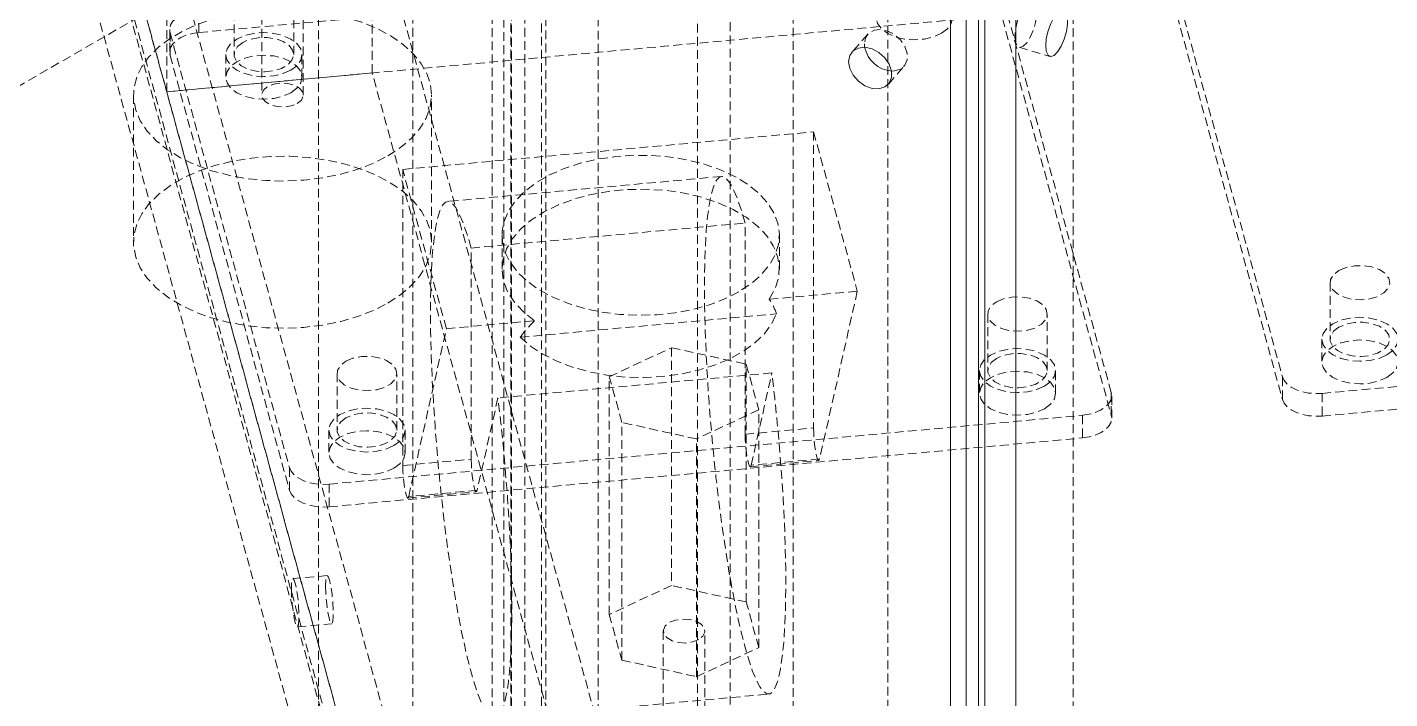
# Model space of a CAD drawing. Header units: millimetres. Extents: x 1529 to 6255, y 1713 to 5797.
# Drawn here: x 5682.3 to 5878.8, y 4221.7 to 4318.6 of the extents above; entities that cross this region are included whole.
import ezdxf

# ---------------------------------------------------------------- set-up
doc = ezdxf.new("R2010")
doc.units = ezdxf.units.MM
doc.linetypes.add('HIDDEN', pattern=[1.905, 1.27, -0.635])

msp = doc.modelspace()

# ---------------------------------------------------------------- linework, layer by layer
at = {"color": 7, "linetype": 'HIDDEN', "lineweight": 0}
for p, q in [((5751.999, 4102.614), (5751.999, 4670.927)), ((5752.111, 4671.334), (5752.111, 4103.021)), ((5757.049, 4103.473), (5757.049, 4671.785)), ((5778.944, 4165.406), (5778.944, 4671.662)), ((5749.314, 4668.952), (5749.314, 4162.697)), ((5756.454, 4669.616), (5756.454, 4101.304)), ((5783.637, 4654.556), (5783.637, 4148.301)), ((5754.007, 4651.847), (5754.007, 4145.592)), ((5737.886, 4617.55), (5737.886, 4111.295)), ((5764.616, 4103.432), (5764.616, 4609.687)), ((5724.266, 4095.864), (5724.266, 4602.119)), ((5750.997, 4088.001), (5750.997, 4594.256)), ((5806.366, 3877.343), (5806.366, 4383.598)), ((5833.096, 3869.481), (5833.096, 4375.736)), ((5792.746, 3861.912), (5792.746, 4368.167)), ((5694.335, 4338.591), (5757.362, 4108.865)), ((5732.014, 4336.46), (5778.944, 4165.406)), ((5732.014, 4311.964), (5732.014, 4336.46)), ((5973.998, 4334.09), (5702.383, 4309.255)), ((5702.383, 4309.255), (5702.383, 4333.751)), ((5749.314, 4162.697), (5702.383, 4333.751)), ((5757.049, 4103.473), (5694.648, 4330.918)), ((5716.083, 4331.644), (5716.083, 4308.781)), ((5722.083, 4308.781), (5722.083, 4331.644)), ((5846.086, 4330.857), (5863.294, 4268.138)), ((5752.111, 4103.021), (5689.709, 4330.467)), ((5757.362, 4100.7), (5694.335, 4330.425)), ((5707.028, 4317.799), (5815.673, 4327.733)), ((5838.602, 4265.88), (5821.394, 4328.6)), ((5846.086, 4327.591), (5863.294, 4264.871)), ((5697.69, 4326.36), (5702.383, 4309.255)), ((5821.394, 4325.334), (5838.602, 4262.614)), ((5674.192, 4306.105), (5702.476, 4322.433)), ((5707.028, 4321.065), (5707.028, 4317.799)), ((5712.091, 4322.781), (5712.091, 4314.615)), ((5720.691, 4314.615), (5720.691, 4322.781)), ((5702.81, 4318.214), (5702.81, 4314.948)), ((5702.871, 4317.763), (5720.079, 4255.043)), ((5702.871, 4317.763), (5702.871, 4314.497)), ((5803.487, 4317.56), (5801.217, 4314.988)), ((5802.993, 4316.161), (5803.037, 4315.67)), ((5825.298, 4315.67), (5829.753, 4314.36)), ((5702.871, 4314.497), (5720.079, 4251.777)), ((5710.891, 4314.615), (5710.891, 4311.349)), ((5721.891, 4311.349), (5721.891, 4314.615)), ((5732.014, 4311.964), (5702.383, 4309.255)), ((5778.944, 4140.91), (5732.014, 4311.964)), ((5806.465, 4310.356), (5808.735, 4312.928)), ((5749.314, 4138.201), (5702.383, 4309.255)), ((5697.583, 4308.781), (5697.583, 4287.551)), ((5740.583, 4287.551), (5740.583, 4308.781)), ((5736.413, 4298.052), (5795.674, 4303.471)), ((5795.674, 4303.471), (5801.98, 4280.486)), ((5795.674, 4303.471), (5795.674, 4260.754)), ((5742.719, 4275.068), (5736.413, 4298.052)), ((5736.413, 4298.052), (5736.413, 4255.336)), ((5782.383, 4297.043), (5742.875, 4293.431)), ((5746.29, 4286.707), (5785.797, 4290.319)), ((5785.797, 4259.851), (5785.797, 4290.319)), ((5750.736, 4288.555), (5750.736, 4283.656)), ((5790.736, 4283.656), (5790.736, 4288.555)), ((5746.29, 4256.239), (5746.29, 4286.707)), ((5870.167, 4281.708), (5870.167, 4273.543)), ((5789.276, 4279.324), (5801.98, 4280.486)), ((5801.98, 4280.486), (5796.538, 4256.278)), ((5742.719, 4275.068), (5755.423, 4276.229)), ((5753.373, 4273.844), (5790.317, 4277.222)), ((5820.782, 4277.193), (5820.782, 4269.027)), ((5829.382, 4269.027), (5829.382, 4277.193)), ((5737.276, 4250.86), (5742.719, 4275.068)), ((5869.014, 4265.738), (5977.66, 4275.672)), ((5766.214, 4268.137), (5775.188, 4272.332)), ((5775.188, 4272.332), (5775.188, 4238.037)), ((5775.188, 4272.332), (5785.968, 4269.943)), ((5868.967, 4273.543), (5868.967, 4270.277)), ((5869.014, 4262.472), (5977.66, 4272.406)), ((5785.968, 4269.943), (5787.774, 4263.359)), ((5785.968, 4235.648), (5785.968, 4269.943)), ((5726.952, 4268.614), (5726.952, 4260.448)), ((5735.552, 4260.448), (5735.552, 4268.614)), ((5789.656, 4268.698), (5750.148, 4265.085)), ((5766.214, 4233.842), (5766.214, 4268.137)), ((5768.02, 4261.553), (5766.214, 4268.137)), ((5786.661, 4255.375), (5789.656, 4268.698)), ((5819.582, 4269.027), (5819.582, 4265.761)), ((5830.582, 4265.761), (5830.582, 4269.027)), ((5863.294, 4264.871), (5863.294, 4268.138)), ((5750.148, 4265.085), (5747.153, 4251.763)), ((5838.602, 4262.614), (5838.602, 4265.88)), ((5838.663, 4262.162), (5838.663, 4265.428)), ((5869.014, 4265.738), (5869.014, 4262.472)), ((5725.8, 4252.644), (5834.445, 4262.577)), ((5787.774, 4263.359), (5778.8, 4259.164)), ((5787.774, 4229.064), (5787.774, 4263.359)), ((5834.445, 4262.577), (5834.445, 4259.311)), ((5725.752, 4260.448), (5725.752, 4257.182)), ((5736.752, 4257.182), (5736.752, 4260.448)), ((5768.02, 4227.258), (5768.02, 4261.553)), ((5778.8, 4259.164), (5768.02, 4261.553)), ((5785.797, 4259.851), (5795.674, 4260.754)), ((5725.8, 4249.377), (5834.445, 4259.311)), ((5778.8, 4224.869), (5778.8, 4259.164)), ((5736.413, 4255.336), (5746.29, 4256.239)), ((5796.538, 4256.278), (5786.661, 4255.375)), ((5720.079, 4251.777), (5720.079, 4255.043)), ((5786.54, 4255.153), (5796.417, 4256.056)), ((5725.8, 4252.644), (5725.8, 4249.377)), ((5737.155, 4250.638), (5747.032, 4251.541)), ((5747.153, 4251.763), (5737.276, 4250.86)), ((5725.53, 4239.461), (5720.591, 4239.01)), ((5775.188, 4238.037), (5766.214, 4233.842)), ((5785.968, 4235.648), (5775.188, 4238.037)), ((5787.774, 4229.064), (5785.968, 4235.648)), ((5766.214, 4233.842), (5768.02, 4227.258)), ((5721.229, 4232.039), (5726.167, 4232.491)), ((5773.994, 4231.453), (5773.994, 4208.59)), ((5779.994, 4208.59), (5779.994, 4231.453)), ((5778.8, 4224.869), (5787.774, 4229.064)), ((5768.02, 4227.258), (5778.8, 4224.869)), ((5749.704, 4218.743), (5789.212, 4222.355))]:
    msp.add_line(p, q, dxfattribs=at)
at = {"color": 7, "linetype": 'Continuous', "lineweight": 15}
for p, q in [((5817.694, 4391.858), (5817.694, 3823.545)), ((5820.384, 3824.05), (5820.384, 4392.362)), ((5824.839, 3822.739), (5824.839, 4391.052)), ((5815.424, 4389.286), (5815.424, 3820.973)), ((5819.476, 4360.305), (5819.476, 3854.05))]:
    msp.add_line(p, q, dxfattribs=at)
at = {"color": 7, "linetype": 'HIDDEN', "lineweight": 0, "flags": 128}
for points in [[(5814.11, 4317.683), (5814.984, 4318.341), (5815.534, 4319.107), (5815.721, 4319.928), (5815.534, 4320.75), (5814.984, 4321.516), (5814.11, 4322.173), (5812.971, 4322.678), (5811.645, 4322.995), (5810.221, 4323.103), (5808.798, 4322.995), (5807.471, 4322.678), (5806.332, 4322.173), (5805.458, 4321.516), (5804.908, 4320.75), (5804.721, 4319.928), (5804.908, 4319.107), (5805.458, 4318.341), (5806.332, 4317.683), (5807.471, 4317.179), (5808.797, 4316.861), (5810.221, 4316.753), (5811.645, 4316.861), (5812.971, 4317.179), (5814.11, 4317.683)], [(5734.286, 4300.005), (5736.105, 4301.199), (5737.645, 4302.518), (5738.88, 4303.939), (5739.79, 4305.441), (5740.36, 4306.997), (5740.581, 4308.582), (5740.448, 4310.171), (5739.965, 4311.736), (5739.139, 4313.254), (5737.983, 4314.697), (5736.518, 4316.044), (5734.766, 4317.272), (5732.756, 4318.359), (5730.522, 4319.29), (5728.1, 4320.048), (5725.53, 4320.621), (5722.854, 4321), (5720.117, 4321.178), (5717.362, 4321.153), (5714.636, 4320.924), (5711.982, 4320.496), (5709.445, 4319.876), (5707.067, 4319.073), (5704.886, 4318.102), (5702.938, 4316.977), (5701.255, 4315.718), (5699.864, 4314.345), (5698.79, 4312.88), (5698.048, 4311.349), (5697.652, 4309.775), (5697.608, 4308.184), (5697.917, 4306.604), (5698.573, 4305.059), (5699.565, 4303.576), (5700.879, 4302.178), (5702.491, 4300.888), (5704.376, 4299.728), (5706.502, 4298.716), (5708.834, 4297.87), (5711.335, 4297.203), (5713.964, 4296.726), (5716.676, 4296.447), (5719.428, 4296.371), (5722.174, 4296.498), (5724.869, 4296.827), (5727.47, 4297.352), (5729.933, 4298.065), (5732.217, 4298.954), (5734.286, 4300.005)], [(5707.028, 4321.065), (5706.079, 4320.922), (5705.197, 4320.675), (5704.416, 4320.334), (5703.765, 4319.911), (5703.269, 4319.423), (5702.948, 4318.888), (5702.814, 4318.328), (5702.871, 4317.763)], [(5824.697, 4317.228), (5824.783, 4316.397), (5825.032, 4315.852), (5825.417, 4315.651), (5825.896, 4315.816), (5826.417, 4316.329), (5826.924, 4317.134), (5827.362, 4318.145), (5827.684, 4319.251), (5827.853, 4320.333), (5827.853, 4321.274), (5827.684, 4321.972), (5827.362, 4322.35), (5826.924, 4322.368), (5826.417, 4322.025), (5825.896, 4321.357), (5825.417, 4320.436), (5825.032, 4319.363), (5824.783, 4318.253), (5824.697, 4317.228)], [(5707.028, 4317.799), (5706.079, 4317.656), (5705.197, 4317.409), (5704.416, 4317.068), (5703.765, 4316.645), (5703.269, 4316.157), (5702.948, 4315.622), (5702.814, 4315.061), (5702.871, 4314.497)], [(5720.28, 4312.37), (5719.141, 4311.866), (5717.814, 4311.548), (5716.391, 4311.44), (5714.967, 4311.548), (5713.641, 4311.866), (5712.502, 4312.37), (5711.627, 4313.028), (5711.078, 4313.794), (5710.891, 4314.615), (5711.078, 4315.437), (5711.627, 4316.203), (5712.502, 4316.86), (5713.641, 4317.365), (5714.967, 4317.682), (5716.391, 4317.79), (5717.814, 4317.682), (5719.141, 4317.365), (5720.28, 4316.86), (5721.154, 4316.203), (5721.703, 4315.437), (5721.891, 4314.615), (5721.703, 4313.794), (5721.154, 4313.028), (5720.28, 4312.37)], [(5713.35, 4316.371), (5712.589, 4315.775), (5712.166, 4315.077), (5712.118, 4314.337), (5712.449, 4313.623), (5713.131, 4312.996), (5714.103, 4312.513), (5715.278, 4312.218), (5716.551, 4312.135), (5717.811, 4312.272), (5718.944, 4312.618), (5719.85, 4313.141), (5720.449, 4313.795), (5720.688, 4314.522), (5720.544, 4315.258), (5720.032, 4315.936), (5719.195, 4316.497), (5718.11, 4316.891), (5716.872, 4317.082), (5715.591, 4317.054), (5714.381, 4316.81), (5713.35, 4316.371)], [(5806.916, 4312.246), (5807.364, 4312.258), (5808.223, 4312.52), (5808.854, 4313.077), (5809.187, 4313.868), (5809.187, 4314.809), (5808.854, 4315.797), (5808.223, 4316.725), (5807.364, 4317.492), (5806.369, 4318.016), (5805.346, 4318.239), (5804.405, 4318.138), (5803.65, 4317.723), (5803.162, 4317.039), (5802.993, 4316.161), (5802.993, 4316.161)], [(5720.28, 4309.104), (5721.154, 4309.762), (5721.703, 4310.527), (5721.891, 4311.349), (5721.703, 4312.171), (5721.154, 4312.937), (5720.28, 4313.594), (5719.141, 4314.099), (5717.814, 4314.416), (5716.391, 4314.524), (5714.967, 4314.416), (5713.641, 4314.099), (5712.502, 4313.594), (5711.627, 4312.937), (5711.078, 4312.171), (5710.891, 4311.349), (5711.078, 4310.527), (5711.627, 4309.762), (5712.502, 4309.104), (5713.641, 4308.599), (5714.967, 4308.282), (5716.391, 4308.174), (5717.814, 4308.282), (5719.141, 4308.599), (5720.28, 4309.104)], [(5721.205, 4307.556), (5721.802, 4308.049), (5722.072, 4308.63), (5721.981, 4309.229), (5721.541, 4309.774), (5720.804, 4310.2), (5719.86, 4310.454), (5718.822, 4310.506), (5717.815, 4310.351), (5716.962, 4310.006), (5716.364, 4309.513), (5716.095, 4308.932), (5716.185, 4308.333), (5716.626, 4307.788), (5717.363, 4307.362), (5718.307, 4307.108), (5719.345, 4307.056), (5720.351, 4307.211), (5721.205, 4307.556)], [(5734.286, 4278.774), (5736.105, 4279.969), (5737.645, 4281.288), (5738.88, 4282.709), (5739.79, 4284.211), (5740.36, 4285.767), (5740.581, 4287.352), (5740.448, 4288.941), (5739.965, 4290.506), (5739.139, 4292.024), (5737.983, 4293.467), (5736.518, 4294.814), (5734.766, 4296.041), (5732.756, 4297.129), (5730.522, 4298.06), (5728.1, 4298.818), (5725.53, 4299.391), (5722.854, 4299.77), (5720.117, 4299.948), (5717.362, 4299.923), (5714.636, 4299.694), (5711.982, 4299.266), (5709.445, 4298.646), (5707.067, 4297.843), (5704.886, 4296.872), (5702.938, 4295.747), (5701.255, 4294.488), (5699.864, 4293.115), (5698.79, 4291.65), (5698.048, 4290.118), (5697.652, 4288.545), (5697.608, 4286.954), (5697.917, 4285.374), (5698.573, 4283.829), (5699.565, 4282.346), (5700.879, 4280.947), (5702.491, 4279.658), (5704.376, 4278.498), (5706.502, 4277.486), (5708.834, 4276.64), (5711.335, 4275.973), (5713.964, 4275.496), (5716.676, 4275.217), (5719.428, 4275.141), (5722.174, 4275.268), (5724.869, 4275.597), (5727.47, 4276.122), (5729.933, 4276.835), (5732.217, 4277.724), (5734.286, 4278.774)], [(5784.879, 4280.391), (5782.867, 4279.376), (5780.64, 4278.524), (5778.235, 4277.852), (5775.697, 4277.37), (5773.071, 4277.088), (5770.402, 4277.011), (5767.74, 4277.14), (5765.131, 4277.472), (5762.622, 4278.002), (5760.258, 4278.721), (5758.081, 4279.615), (5756.13, 4280.668), (5754.439, 4281.863), (5753.039, 4283.176), (5751.955, 4284.586), (5751.207, 4286.067), (5750.806, 4287.592), (5750.762, 4289.134), (5751.073, 4290.666), (5751.736, 4292.16), (5752.738, 4293.589), (5754.061, 4294.929), (5755.681, 4296.156), (5757.57, 4297.246), (5759.695, 4298.182), (5762.016, 4298.946), (5764.493, 4299.524), (5767.081, 4299.906), (5769.734, 4300.086), (5772.406, 4300.061), (5775.047, 4299.83), (5777.612, 4299.397), (5780.054, 4298.772), (5782.329, 4297.963), (5784.398, 4296.987), (5786.223, 4295.861), (5787.772, 4294.604), (5789.016, 4293.24), (5789.935, 4291.791), (5790.511, 4290.285), (5790.734, 4288.748), (5790.6, 4287.208), (5790.111, 4285.691), (5789.277, 4284.226), (5788.112, 4282.838), (5786.637, 4281.552), (5784.879, 4280.391)], [(5785.797, 4290.319), (5785.225, 4292.258), (5784.659, 4293.886), (5784.103, 4295.189), (5783.564, 4296.154), (5783.046, 4296.771), (5782.554, 4297.035), (5782.093, 4296.944), (5781.667, 4296.498), (5781.281, 4295.701), (5780.937, 4294.562), (5780.64, 4293.09), (5780.392, 4291.3), (5780.196, 4289.21), (5780.052, 4286.838), (5779.964, 4284.207), (5779.931, 4281.344), (5779.954, 4278.274), (5780.033, 4275.027), (5780.166, 4271.634), (5780.354, 4268.127), (5780.593, 4264.54), (5780.881, 4260.907), (5781.217, 4257.263), (5781.596, 4253.642), (5782.015, 4250.078), (5782.47, 4246.606), (5782.957, 4243.259), (5783.471, 4240.068), (5784.007, 4237.065), (5784.56, 4234.277), (5785.125, 4231.731), (5785.696, 4229.451), (5786.268, 4227.46), (5786.836, 4225.776), (5787.394, 4224.415), (5787.937, 4223.39), (5788.459, 4222.71), (5788.956, 4222.384), (5789.423, 4222.412), (5789.855, 4222.796), (5790.249, 4223.531), (5790.6, 4224.611), (5790.905, 4226.025), (5791.162, 4227.76), (5791.368, 4229.799), (5791.521, 4232.123), (5791.619, 4234.709), (5791.662, 4237.534), (5791.648, 4240.57), (5791.579, 4243.788), (5791.455, 4247.157), (5791.278, 4250.646), (5791.048, 4254.221), (5790.767, 4257.849), (5790.44, 4261.494), (5790.068, 4265.121), (5789.656, 4268.698)], [(5789.276, 4279.324), (5790.123, 4280.819), (5790.611, 4282.366), (5790.731, 4283.936), (5790.479, 4285.502), (5789.862, 4287.033), (5788.889, 4288.502), (5787.58, 4289.881), (5785.959, 4291.144), (5784.056, 4292.269), (5781.905, 4293.234), (5779.547, 4294.021), (5777.026, 4294.616), (5774.389, 4295.008), (5771.683, 4295.189), (5768.96, 4295.156), (5766.27, 4294.91), (5763.663, 4294.455), (5761.187, 4293.8), (5758.888, 4292.957), (5756.808, 4291.942), (5754.988, 4290.773), (5753.459, 4289.471), (5752.25, 4288.062), (5751.385, 4286.571), (5750.878, 4285.027), (5750.739, 4283.456), (5750.972, 4281.89), (5751.571, 4280.356), (5752.525, 4278.883), (5753.817, 4277.499), (5755.423, 4276.229)], [(5746.29, 4286.707), (5745.718, 4288.646), (5745.151, 4290.274), (5744.596, 4291.577), (5744.056, 4292.541), (5743.538, 4293.159), (5743.046, 4293.423), (5742.585, 4293.332), (5742.159, 4292.886), (5741.773, 4292.089), (5741.43, 4290.949), (5741.133, 4289.478), (5740.885, 4287.688), (5740.688, 4285.597), (5740.545, 4283.225), (5740.456, 4280.595), (5740.424, 4277.731), (5740.447, 4274.661), (5740.525, 4271.414), (5740.659, 4268.021), (5740.846, 4264.515), (5741.085, 4260.928), (5741.374, 4257.295), (5741.709, 4253.651), (5742.088, 4250.029), (5742.507, 4246.466), (5742.963, 4242.994), (5743.449, 4239.647), (5743.963, 4236.456), (5744.499, 4233.452), (5745.053, 4230.664), (5745.617, 4228.118), (5746.189, 4225.839), (5746.761, 4223.848), (5747.329, 4222.163), (5747.887, 4220.802), (5748.429, 4219.777), (5748.952, 4219.098), (5749.448, 4218.771), (5749.915, 4218.8), (5750.348, 4219.184), (5750.741, 4219.919), (5751.092, 4220.999), (5751.398, 4222.413), (5751.655, 4224.148), (5751.861, 4226.187), (5752.013, 4228.511), (5752.111, 4231.097), (5752.154, 4233.922), (5752.141, 4236.957), (5752.072, 4240.175), (5751.948, 4243.545), (5751.77, 4247.034), (5751.54, 4250.609), (5751.26, 4254.236), (5750.932, 4257.881), (5750.561, 4261.509), (5750.148, 4265.085)], [(5871.426, 4283.463), (5872.457, 4283.903), (5873.667, 4284.147), (5874.948, 4284.175), (5876.186, 4283.983), (5877.272, 4283.59), (5878.108, 4283.029), (5878.62, 4282.351), (5878.764, 4281.615), (5878.525, 4280.888), (5877.926, 4280.234), (5877.02, 4279.711), (5875.887, 4279.365), (5874.627, 4279.228), (5873.354, 4279.31), (5872.179, 4279.606), (5871.207, 4280.089), (5870.525, 4280.716), (5870.194, 4281.43), (5870.242, 4282.17), (5870.665, 4282.868), (5871.426, 4283.463)], [(5822.042, 4278.948), (5823.073, 4279.387), (5824.283, 4279.632), (5825.564, 4279.66), (5826.802, 4279.468), (5827.887, 4279.074), (5828.723, 4278.513), (5829.236, 4277.835), (5829.379, 4277.1), (5829.141, 4276.373), (5828.542, 4275.719), (5827.636, 4275.196), (5826.502, 4274.85), (5825.243, 4274.712), (5823.969, 4274.795), (5822.795, 4275.091), (5821.823, 4275.574), (5821.141, 4276.2), (5820.809, 4276.915), (5820.857, 4277.654), (5821.281, 4278.353), (5822.042, 4278.948)], [(5753.373, 4273.844), (5754.858, 4272.553), (5756.629, 4271.389), (5758.654, 4270.373), (5760.897, 4269.522), (5763.316, 4268.851), (5765.87, 4268.374), (5768.511, 4268.099), (5771.192, 4268.03), (5773.865, 4268.17), (5776.482, 4268.514), (5778.995, 4269.058), (5781.359, 4269.791), (5783.533, 4270.7), (5785.475, 4271.769), (5787.153, 4272.978), (5788.534, 4274.307), (5789.596, 4275.73), (5790.317, 4277.222)], [(5878.356, 4271.298), (5877.217, 4270.793), (5875.89, 4270.476), (5874.467, 4270.368), (5873.043, 4270.476), (5871.717, 4270.793), (5870.578, 4271.298), (5869.704, 4271.955), (5869.154, 4272.721), (5868.967, 4273.543), (5869.154, 4274.365), (5869.704, 4275.13), (5870.578, 4275.788), (5871.717, 4276.292), (5873.043, 4276.61), (5874.467, 4276.718), (5875.89, 4276.61), (5877.217, 4276.292), (5878.356, 4275.788), (5879.23, 4275.13), (5879.779, 4274.365), (5879.967, 4273.543), (5879.779, 4272.721), (5879.23, 4271.955), (5878.356, 4271.298)], [(5871.426, 4275.298), (5870.665, 4274.703), (5870.242, 4274.004), (5870.194, 4273.265), (5870.525, 4272.55), (5871.207, 4271.924), (5872.179, 4271.441), (5873.354, 4271.145), (5874.627, 4271.062), (5875.887, 4271.2), (5877.02, 4271.545), (5877.926, 4272.069), (5878.525, 4272.723), (5878.764, 4273.45), (5878.62, 4274.185), (5878.108, 4274.863), (5877.272, 4275.424), (5876.186, 4275.818), (5874.948, 4276.009), (5873.667, 4275.982), (5872.457, 4275.737), (5871.426, 4275.298)], [(5828.971, 4266.782), (5827.832, 4266.278), (5826.506, 4265.96), (5825.082, 4265.852), (5823.659, 4265.96), (5822.332, 4266.278), (5821.193, 4266.782), (5820.319, 4267.44), (5819.77, 4268.206), (5819.582, 4269.027), (5819.77, 4269.849), (5820.319, 4270.615), (5821.193, 4271.273), (5822.332, 4271.777), (5823.659, 4272.094), (5825.082, 4272.202), (5826.506, 4272.094), (5827.832, 4271.777), (5828.971, 4271.272), (5829.845, 4270.615), (5830.395, 4269.849), (5830.582, 4269.027), (5830.395, 4268.206), (5829.845, 4267.44), (5828.971, 4266.782)], [(5878.356, 4268.031), (5879.23, 4268.689), (5879.779, 4269.455), (5879.967, 4270.277), (5879.779, 4271.098), (5879.23, 4271.864), (5878.356, 4272.522), (5877.217, 4273.026), (5875.89, 4273.344), (5874.467, 4273.452), (5873.043, 4273.344), (5871.717, 4273.026), (5870.578, 4272.522), (5869.704, 4271.864), (5869.154, 4271.098), (5868.967, 4270.277), (5869.154, 4269.455), (5869.704, 4268.689), (5870.578, 4268.031), (5871.717, 4267.527), (5873.043, 4267.21), (5874.467, 4267.102), (5875.89, 4267.21), (5877.217, 4267.527), (5878.356, 4268.031)], [(5728.211, 4270.369), (5729.243, 4270.808), (5730.452, 4271.053), (5731.733, 4271.08), (5732.971, 4270.889), (5734.057, 4270.495), (5734.893, 4269.934), (5735.405, 4269.256), (5735.549, 4268.521), (5735.311, 4267.794), (5734.712, 4267.14), (5733.805, 4266.616), (5732.672, 4266.271), (5731.413, 4266.133), (5730.139, 4266.216), (5728.964, 4266.512), (5727.993, 4266.994), (5727.311, 4267.621), (5726.979, 4268.336), (5727.027, 4269.075), (5727.45, 4269.773), (5728.211, 4270.369)], [(5822.042, 4270.783), (5821.281, 4270.187), (5820.857, 4269.489), (5820.809, 4268.749), (5821.141, 4268.035), (5821.823, 4267.408), (5822.795, 4266.926), (5823.969, 4266.63), (5825.243, 4266.547), (5826.502, 4266.684), (5827.636, 4267.03), (5828.542, 4267.553), (5829.141, 4268.208), (5829.379, 4268.935), (5829.236, 4269.67), (5828.723, 4270.348), (5827.887, 4270.909), (5826.802, 4271.303), (5825.564, 4271.494), (5824.283, 4271.466), (5823.073, 4271.222), (5822.042, 4270.783)], [(5828.971, 4263.516), (5829.845, 4264.174), (5830.395, 4264.939), (5830.582, 4265.761), (5830.395, 4266.583), (5829.845, 4267.349), (5828.971, 4268.006), (5827.832, 4268.511), (5826.506, 4268.828), (5825.082, 4268.936), (5823.659, 4268.828), (5822.332, 4268.511), (5821.193, 4268.006), (5820.319, 4267.349), (5819.77, 4266.583), (5819.582, 4265.761), (5819.77, 4264.939), (5820.319, 4264.174), (5821.193, 4263.516), (5822.332, 4263.012), (5823.659, 4262.694), (5825.082, 4262.586), (5826.506, 4262.694), (5827.832, 4263.012), (5828.971, 4263.516)], [(5863.294, 4268.138), (5863.541, 4267.59), (5863.969, 4267.081), (5864.561, 4266.63), (5865.293, 4266.254), (5866.139, 4265.968), (5867.065, 4265.782), (5868.036, 4265.705), (5869.014, 4265.738)], [(5834.445, 4262.577), (5835.394, 4262.72), (5836.276, 4262.967), (5837.057, 4263.309), (5837.708, 4263.732), (5838.204, 4264.22), (5838.525, 4264.755), (5838.659, 4265.315), (5838.602, 4265.88)], [(5863.294, 4264.871), (5863.541, 4264.324), (5863.969, 4263.815), (5864.561, 4263.364), (5865.293, 4262.988), (5866.139, 4262.702), (5867.065, 4262.516), (5868.036, 4262.439), (5869.014, 4262.472)], [(5735.141, 4258.203), (5734.002, 4257.698), (5732.675, 4257.381), (5731.252, 4257.273), (5729.828, 4257.381), (5728.502, 4257.698), (5727.363, 4258.203), (5726.489, 4258.861), (5725.939, 4259.626), (5725.752, 4260.448), (5725.939, 4261.27), (5726.489, 4262.036), (5727.363, 4262.693), (5728.502, 4263.198), (5729.828, 4263.515), (5731.252, 4263.623), (5732.675, 4263.515), (5734.002, 4263.198), (5735.141, 4262.693), (5736.015, 4262.036), (5736.564, 4261.27), (5736.752, 4260.448), (5736.564, 4259.626), (5736.015, 4258.861), (5735.141, 4258.203)], [(5728.211, 4262.203), (5727.45, 4261.608), (5727.027, 4260.91), (5726.979, 4260.17), (5727.311, 4259.455), (5727.993, 4258.829), (5728.964, 4258.346), (5730.139, 4258.05), (5731.413, 4257.968), (5732.672, 4258.105), (5733.805, 4258.451), (5734.712, 4258.974), (5735.311, 4259.628), (5735.549, 4260.355), (5735.405, 4261.091), (5734.893, 4261.769), (5734.057, 4262.33), (5732.971, 4262.723), (5731.733, 4262.915), (5730.452, 4262.887), (5729.243, 4262.643), (5728.211, 4262.203)], [(5834.445, 4259.311), (5835.394, 4259.454), (5836.276, 4259.701), (5837.057, 4260.043), (5837.708, 4260.466), (5838.204, 4260.954), (5838.525, 4261.488), (5838.659, 4262.049), (5838.602, 4262.614)], [(5735.141, 4254.937), (5736.015, 4255.594), (5736.564, 4256.36), (5736.752, 4257.182), (5736.564, 4258.004), (5736.015, 4258.77), (5735.141, 4259.427), (5734.002, 4259.932), (5732.675, 4260.249), (5731.252, 4260.357), (5729.828, 4260.249), (5728.502, 4259.932), (5727.363, 4259.427), (5726.489, 4258.77), (5725.939, 4258.004), (5725.752, 4257.182), (5725.939, 4256.36), (5726.489, 4255.594), (5727.363, 4254.937), (5728.502, 4254.432), (5729.828, 4254.115), (5731.252, 4254.007), (5732.675, 4254.115), (5734.002, 4254.432), (5735.141, 4254.937)], [(5795.674, 4260.754), (5795.698, 4259.894), (5795.768, 4258.946), (5795.875, 4258.009), (5796.011, 4257.177), (5796.16, 4256.536), (5796.307, 4256.152), (5796.437, 4256.063), (5796.538, 4256.278)], [(5786.661, 4255.375), (5786.56, 4255.16), (5786.43, 4255.249), (5786.283, 4255.633), (5786.134, 4256.274), (5785.999, 4257.106), (5785.891, 4258.043), (5785.821, 4258.991), (5785.797, 4259.851)], [(5746.29, 4256.239), (5746.314, 4255.378), (5746.383, 4254.431), (5746.491, 4253.493), (5746.626, 4252.662), (5746.775, 4252.021), (5746.922, 4251.636), (5747.053, 4251.547), (5747.153, 4251.763)], [(5720.079, 4255.043), (5720.327, 4254.495), (5720.754, 4253.986), (5721.346, 4253.535), (5722.079, 4253.159), (5722.924, 4252.873), (5723.85, 4252.688), (5724.821, 4252.61), (5725.8, 4252.644)], [(5736.413, 4255.336), (5736.437, 4254.475), (5736.506, 4253.528), (5736.614, 4252.59), (5736.749, 4251.759), (5736.898, 4251.118), (5737.046, 4250.733), (5737.176, 4250.644), (5737.276, 4250.86)], [(5720.079, 4251.777), (5720.327, 4251.229), (5720.754, 4250.72), (5721.346, 4250.269), (5722.079, 4249.893), (5722.924, 4249.607), (5723.85, 4249.422), (5724.821, 4249.344), (5725.8, 4249.377)], [(5720.363, 4237.52), (5720.392, 4236.484), (5720.478, 4235.344), (5720.611, 4234.223), (5720.776, 4233.244), (5720.955, 4232.512), (5721.13, 4232.106), (5721.281, 4232.07), (5721.392, 4232.409), (5721.45, 4233.086), (5721.45, 4234.026), (5721.392, 4235.13), (5721.281, 4236.275), (5721.13, 4237.34), (5720.955, 4238.208), (5720.776, 4238.785), (5720.611, 4239.008), (5720.478, 4238.855), (5720.392, 4238.34), (5720.363, 4237.52)], [(5725.301, 4237.972), (5725.331, 4236.936), (5725.417, 4235.795), (5725.549, 4234.675), (5725.714, 4233.695), (5725.894, 4232.963), (5726.069, 4232.557), (5726.219, 4232.522), (5726.33, 4232.861), (5726.389, 4233.537), (5726.389, 4234.478), (5726.33, 4235.581), (5726.219, 4236.727), (5726.069, 4237.792), (5725.894, 4238.659), (5725.714, 4239.236), (5725.549, 4239.46), (5725.417, 4239.306), (5725.331, 4238.791), (5725.301, 4237.972)], [(5779.115, 4230.229), (5778.262, 4229.884), (5777.255, 4229.728), (5776.217, 4229.78), (5775.273, 4230.035), (5774.536, 4230.46), (5774.096, 4231.005), (5774.005, 4231.604), (5774.275, 4232.185), (5774.873, 4232.678), (5775.726, 4233.023), (5776.732, 4233.179), (5777.77, 4233.126), (5778.715, 4232.872), (5779.451, 4232.447), (5779.892, 4231.901), (5779.982, 4231.302), (5779.713, 4230.721), (5779.115, 4230.229)]]:
    msp.add_lwpolyline(points, dxfattribs=at)
at = {"color": 7, "linetype": 'Continuous', "lineweight": 15, "flags": 128}
for points in [[(5829.152, 4315.917), (5829.238, 4315.087), (5829.487, 4314.542), (5829.872, 4314.34), (5830.351, 4314.505), (5830.872, 4315.018), (5831.379, 4315.824), (5831.817, 4316.834), (5832.139, 4317.941), (5832.308, 4319.023), (5832.308, 4319.964), (5832.139, 4320.661), (5831.817, 4321.04), (5831.379, 4321.058), (5830.872, 4320.714), (5830.351, 4320.046), (5829.872, 4319.125), (5829.487, 4318.052), (5829.238, 4316.943), (5829.152, 4315.917)], [(5800.723, 4313.589), (5800.892, 4314.467), (5801.38, 4315.151), (5802.135, 4315.566), (5803.076, 4315.667), (5804.099, 4315.444), (5805.094, 4314.921), (5805.953, 4314.153), (5806.584, 4313.225), (5806.917, 4312.237), (5806.917, 4311.297), (5806.584, 4310.505), (5805.953, 4309.948), (5805.094, 4309.686), (5804.099, 4309.748), (5803.076, 4310.127), (5802.135, 4310.781), (5801.38, 4311.64), (5800.892, 4312.611), (5800.723, 4313.589)]]:
    msp.add_lwpolyline(points, dxfattribs=at)
at = {"color": 7, "linetype": 'Continuous', "lineweight": 15}
msp.add_arc((5807.26, 4316.545), 4.313, 191.7106, 265.42503, dxfattribs=at)
at = {"color": 7, "linetype": 'HIDDEN', "lineweight": 0}
for start_param, end_param in [(6.2748126, 6.4542892), (2.2294107, 2.4088872)]:
    msp.add_ellipse((5770.736, 4270.602), major_axis=(19.546, 6.723), ratio=0.630202, start_param=start_param, end_param=end_param, dxfattribs=at)

doc.saveas('drawing.dxf')
